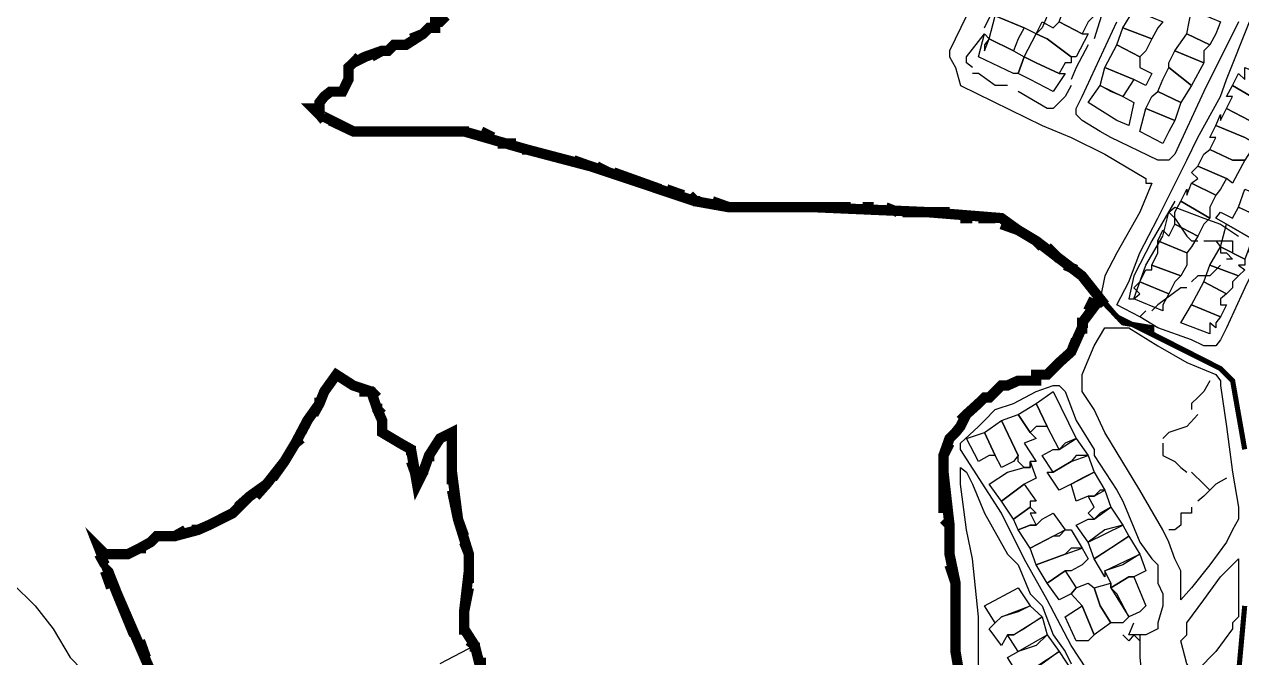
# Model space of a CAD drawing. Header units: millimetres. Extents: x -3588 to 75209, y -3737 to 38254.
# Drawn here: x 18329.5 to 18614.7, y 33075.4 to 33223.9 of the extents above; entities that cross this region are included whole.
import ezdxf

# ---------------------------------------------------------------- set-up
doc = ezdxf.new("R2010")
doc.units = ezdxf.units.MM
doc.layers.add('P', color=253, linetype='Continuous')

msp = doc.modelspace()

# ---------------------------------------------------------------- linework, layer by layer
at = {"layer": 'P'}
for points in [[(18577.298, 33282.645), (18573.345, 33270.498), (18566.575, 33259.776), (18559.806, 33244.812), (18550.203, 33225.896), (18546.251, 33217.718), (18546.251, 33216.31), (18547.659, 33213.765), (18548.795, 33209.524), (18567.984, 33200.21)], [(18656.068, 33246.221), (18620.78, 33173.116), (18615.419, 33162.105), (18611.178, 33152.791), (18609.769, 33149.974), (18608.633, 33148.55), (18607.225, 33148.55), (18605.816, 33148.55), (18602.984, 33149.974), (18595.094, 33152.791), (18590.853, 33155.335), (18585.492, 33158.152), (18588.308, 33163.513), (18590.853, 33170.299), (18595.094, 33178.477), (18601.863, 33192.032), (18604.408, 33197.393), (18609.769, 33206.995), (18611.178, 33210.948), (18616.539, 33224.487)], [(18554.444, 33223.079), (18558.397, 33231.273)], [(18567.984, 33223.079), (18566.575, 33221.671), (18563.759, 33223.079), (18556.973, 33225.896), (18558.397, 33227.32), (18559.806, 33227.32), (18561.214, 33229.849), (18566.575, 33227.32), (18569.12, 33225.896), (18567.984, 33223.079)], [(18580.13, 33225.896), (18578.722, 33224.487), (18577.298, 33221.671), (18571.936, 33224.487), (18573.345, 33228.44), (18580.13, 33225.896)], [(18582.659, 33228.44), (18580.13, 33220.535)], [(18595.094, 33223.079), (18593.67, 33220.535), (18586.9, 33223.079), (18589.445, 33227.32), (18596.214, 33224.487), (18595.094, 33223.079)], [(18608.633, 33221.671), (18607.225, 33219.126), (18601.863, 33221.671), (18602.984, 33227.32), (18609.769, 33224.487), (18608.633, 33221.671)], [(18562.334, 33220.535), (18561.214, 33217.718), (18555.565, 33220.535), (18556.973, 33225.896), (18563.759, 33223.079), (18562.334, 33220.535)], [(18569.12, 33220.535), (18566.575, 33221.671), (18567.984, 33224.487), (18570.528, 33223.079), (18571.936, 33224.487), (18577.298, 33221.671), (18578.722, 33221.671), (18575.889, 33216.31), (18574.769, 33216.31), (18569.12, 33220.535)], [(18613.994, 33224.487), (18605.816, 33208.116), (18599.047, 33193.44), (18597.622, 33192.032), (18596.214, 33192.032), (18595.094, 33192.032), (18584.083, 33197.393), (18581.539, 33198.802), (18577.298, 33201.346), (18575.889, 33202.754), (18575.889, 33204.163), (18577.298, 33206.995), (18585.492, 33224.487)], [(18551.612, 33213.765), (18550.203, 33214.885), (18550.203, 33216.31), (18554.444, 33221.671)], [(18554.444, 33219.126), (18554.444, 33217.718), (18555.565, 33220.535), (18561.214, 33217.718), (18563.759, 33216.31), (18562.334, 33212.357), (18561.214, 33212.357), (18553.02, 33216.31), (18554.444, 33221.671), (18555.565, 33220.535), (18554.444, 33219.126)], [(18569.12, 33220.535), (18574.769, 33216.31), (18574.769, 33214.885), (18573.345, 33214.885), (18571.936, 33212.357), (18566.575, 33214.885), (18563.759, 33216.31), (18566.575, 33221.671), (18569.12, 33220.535)], [(18592.261, 33217.718), (18590.853, 33216.31), (18585.492, 33219.126), (18586.9, 33223.079), (18593.67, 33220.535), (18592.261, 33217.718)], [(18605.816, 33217.718), (18605.816, 33214.885), (18599.047, 33217.718), (18601.863, 33221.671), (18607.225, 33219.126), (18605.816, 33217.718)], [(18578.722, 33219.126), (18575.889, 33213.765), (18574.769, 33210.948)], [(18590.853, 33214.885), (18590.853, 33213.765), (18593.67, 33212.357), (18592.261, 33209.524), (18589.445, 33210.948), (18582.659, 33213.765), (18585.492, 33219.126), (18590.853, 33216.31), (18590.853, 33214.885)], [(18597.622, 33214.885), (18599.047, 33217.718), (18605.816, 33214.885), (18602.984, 33209.524), (18597.622, 33213.765), (18597.622, 33214.885)], [(18571.936, 33212.357), (18573.345, 33212.357), (18570.528, 33208.116), (18565.167, 33210.948), (18562.334, 33212.357), (18563.759, 33216.31), (18566.575, 33214.885), (18571.936, 33212.357)], [(18559.806, 33209.524), (18556.973, 33209.524), (18553.02, 33212.357), (18551.612, 33212.357)], [(18584.083, 33208.116), (18581.539, 33209.524), (18582.659, 33213.765), (18589.445, 33210.948), (18586.9, 33206.995), (18584.083, 33208.116)], [(18596.214, 33210.948), (18597.622, 33213.765), (18602.984, 33209.524), (18600.455, 33205.571), (18595.094, 33208.116), (18596.214, 33210.948)], [(18622.188, 33210.948), (18623.308, 33209.524), (18622.188, 33205.571), (18619.371, 33205.571), (18612.586, 33209.524), (18613.994, 33212.357), (18615.419, 33210.948), (18615.419, 33213.765), (18622.188, 33210.948)], [(18574.769, 33209.524), (18573.345, 33206.995), (18571.936, 33205.571), (18570.528, 33204.163), (18569.12, 33204.163)], [(18586.9, 33206.995), (18589.445, 33205.571), (18588.308, 33200.21), (18585.492, 33201.346), (18578.722, 33205.571), (18581.539, 33209.524), (18586.9, 33206.995)], [(18619.371, 33205.571), (18622.188, 33205.571), (18619.371, 33200.21), (18616.539, 33201.346), (18611.178, 33204.163), (18612.586, 33206.995), (18611.178, 33206.995), (18612.586, 33209.524), (18619.371, 33205.571)], [(18569.12, 33204.163), (18562.334, 33208.116)], [(18593.67, 33206.995), (18595.094, 33208.116), (18600.455, 33205.571), (18599.047, 33201.346), (18592.261, 33204.163), (18593.67, 33206.995)], [(18597.622, 33198.802), (18596.214, 33195.985), (18590.853, 33198.802), (18592.261, 33204.163), (18599.047, 33201.346), (18597.622, 33198.802)], [(18617.947, 33198.802), (18617.947, 33195.985), (18615.419, 33197.393), (18608.633, 33200.21), (18609.769, 33202.754), (18609.769, 33201.346), (18611.178, 33204.163), (18616.539, 33201.346), (18619.371, 33200.21), (18617.947, 33198.802)], [(18567.984, 33200.21), (18574.769, 33197.393)], [(18615.419, 33197.393), (18617.947, 33195.985), (18615.419, 33192.032), (18612.586, 33192.032), (18607.225, 33194.561), (18608.633, 33197.393), (18607.225, 33197.393), (18608.633, 33200.21), (18615.419, 33197.393)], [(18574.769, 33197.393), (18582.659, 33193.44)], [(18582.659, 33193.44), (18592.261, 33187.791)], [(18613.994, 33192.032), (18615.419, 33192.032), (18612.586, 33186.671), (18611.178, 33187.791), (18604.408, 33190.624), (18605.816, 33193.44), (18607.225, 33194.561), (18612.586, 33192.032), (18613.994, 33192.032)], [(18609.769, 33185.246), (18608.633, 33183.838), (18602.984, 33186.671), (18604.408, 33187.791), (18602.984, 33189.199), (18604.408, 33190.624), (18611.178, 33187.791), (18609.769, 33185.246)], [(18592.261, 33187.791), (18592.261, 33186.671), (18593.67, 33186.671), (18590.853, 33179.885)], [(18607.225, 33181.021), (18607.225, 33178.477), (18600.455, 33182.43), (18601.863, 33185.246), (18601.863, 33183.838), (18602.984, 33186.671), (18608.633, 33183.838), (18607.225, 33181.021)], [(18622.188, 33181.021), (18620.78, 33179.885), (18620.78, 33181.021), (18619.371, 33178.477), (18613.994, 33181.021), (18615.419, 33185.246), (18622.188, 33182.43), (18622.188, 33181.021)], [(18599.047, 33182.43), (18593.67, 33173.116), (18589.445, 33164.922), (18588.308, 33159.56), (18589.445, 33159.56), (18592.261, 33167.466), (18596.214, 33174.236), (18597.622, 33179.885)], [(18597.622, 33179.885), (18599.047, 33181.021), (18605.816, 33178.477), (18609.769, 33177.068), (18613.994, 33174.236)], [(18605.816, 33177.068), (18604.408, 33174.236), (18599.047, 33177.068), (18599.047, 33179.885), (18600.455, 33182.43), (18607.225, 33178.477), (18605.816, 33177.068)], [(18616.539, 33179.885), (18619.371, 33178.477), (18617.947, 33177.068), (18619.371, 33175.66), (18617.947, 33173.116), (18611.178, 33177.068), (18608.633, 33178.477), (18609.769, 33179.885), (18612.586, 33178.477), (18613.994, 33181.021), (18616.539, 33179.885)], [(18590.853, 33179.885), (18585.492, 33170.299)], [(18597.622, 33179.885), (18599.047, 33178.477), (18601.863, 33174.236), (18602.984, 33173.116), (18604.408, 33173.116)], [(18602.984, 33171.707), (18601.863, 33170.299), (18595.094, 33173.116), (18596.214, 33175.66), (18597.622, 33174.236), (18599.047, 33177.068), (18604.408, 33174.236), (18602.984, 33171.707)], [(18617.947, 33171.707), (18616.539, 33170.299), (18616.539, 33171.707), (18615.419, 33168.875), (18609.769, 33171.707), (18611.178, 33177.068), (18617.947, 33173.116), (18617.947, 33171.707)], [(18601.863, 33167.466), (18600.455, 33164.922), (18593.67, 33167.466), (18595.094, 33170.299), (18595.094, 33173.116), (18601.863, 33170.299), (18601.863, 33167.466)], [(18605.816, 33173.116), (18608.633, 33173.116)], [(18608.633, 33173.116), (18609.769, 33173.116), (18612.586, 33173.116), (18612.586, 33171.707), (18612.586, 33170.299)], [(18608.633, 33173.116), (18609.769, 33171.707), (18609.769, 33170.299), (18611.178, 33170.299), (18612.586, 33168.875)], [(18585.492, 33170.299), (18582.659, 33164.922)], [(18615.419, 33167.466), (18613.994, 33167.466), (18615.419, 33166.346), (18613.994, 33164.922), (18607.225, 33167.466), (18609.769, 33171.707), (18615.419, 33168.875), (18615.419, 33167.466)], [(18599.047, 33163.513), (18597.622, 33160.697), (18590.853, 33163.513), (18592.261, 33166.346), (18593.67, 33166.346), (18593.67, 33167.466), (18600.455, 33164.922), (18599.047, 33163.513)], [(18609.769, 33167.466), (18608.633, 33166.346), (18607.225, 33164.922), (18604.408, 33164.922), (18602.984, 33163.513)], [(18612.586, 33163.513), (18612.586, 33162.105), (18611.178, 33160.697), (18605.816, 33163.513), (18607.225, 33167.466), (18613.994, 33164.922), (18612.586, 33163.513)], [(18612.586, 33168.875), (18611.178, 33168.875)], [(18582.659, 33164.922), (18581.539, 33159.56)], [(18596.214, 33158.152), (18596.214, 33156.744), (18589.445, 33159.56), (18590.853, 33160.697), (18589.445, 33162.105), (18590.853, 33163.513), (18597.622, 33160.697), (18596.214, 33158.152)], [(18609.769, 33159.56), (18609.769, 33158.152), (18611.178, 33158.152), (18609.769, 33155.335), (18602.984, 33158.152), (18605.816, 33163.513), (18611.178, 33160.697), (18609.769, 33159.56)], [(18601.863, 33162.105), (18600.455, 33162.105), (18595.094, 33158.152), (18593.67, 33156.744)], [(18581.539, 33159.56), (18577.298, 33153.911)], [(18608.633, 33153.911), (18608.633, 33152.791), (18607.225, 33153.911), (18607.225, 33151.383), (18600.455, 33153.911), (18602.984, 33158.152), (18609.769, 33155.335), (18608.633, 33153.911)], [(18592.261, 33156.744), (18590.853, 33155.335)], [(18577.298, 33153.911), (18577.298, 33152.791), (18574.769, 33147.142)], [(18580.13, 33148.55), (18582.659, 33152.791)], [(18582.659, 33152.791), (18586.9, 33152.791), (18588.308, 33152.791), (18595.094, 33148.55), (18601.863, 33144.597)], [(18574.769, 33147.142), (18571.936, 33144.597), (18570.528, 33143.189), (18569.12, 33141.78), (18566.575, 33141.78), (18566.575, 33140.372)], [(18577.298, 33137.827), (18577.298, 33140.372), (18577.298, 33141.78), (18580.13, 33148.55)], [(18601.863, 33144.597), (18608.633, 33141.78)], [(18566.575, 33140.372), (18562.334, 33140.372), (18559.806, 33139.236)], [(18607.225, 33140.372), (18605.816, 33137.827), (18604.408, 33136.419), (18602.984, 33135.011), (18602.984, 33133.586)], [(18608.633, 33141.78), (18609.769, 33140.372), (18609.769, 33139.236), (18611.178, 33129.649), (18612.586, 33118.911)], [(18580.13, 33070.084), (18574.769, 33078.262), (18569.12, 33089), (18563.759, 33098.586), (18558.397, 33109.325), (18548.795, 33124.272), (18548.795, 33125.697), (18553.02, 33129.649), (18554.444, 33131.058), (18556.973, 33133.586), (18561.214, 33135.011), (18566.575, 33137.827), (18570.528, 33139.236), (18571.936, 33139.236), (18573.345, 33137.827)], [(18559.806, 33139.236), (18558.397, 33139.236), (18555.565, 33136.419)], [(18573.345, 33125.697), (18571.936, 33124.272), (18569.12, 33129.649), (18566.575, 33135.011), (18570.528, 33137.827), (18575.889, 33126.817), (18573.345, 33125.697)], [(18573.345, 33137.827), (18575.889, 33131.058), (18580.13, 33124.272), (18580.13, 33122.864), (18585.492, 33114.686), (18586.9, 33112.141), (18590.853, 33102.539), (18593.67, 33098.586), (18595.094, 33097.178), (18595.094, 33094.361), (18595.094, 33092.937), (18596.214, 33090.408), (18596.214, 33087.576), (18595.094, 33083.623), (18595.094, 33082.214), (18592.261, 33080.806), (18590.853, 33080.806), (18590.853, 33079.398), (18590.853, 33075.445), (18592.261, 33061.89)], [(18580.13, 33133.586), (18577.298, 33137.827)], [(18553.02, 33135.011), (18550.203, 33132.466)], [(18555.565, 33136.419), (18554.444, 33136.419), (18553.02, 33135.011)], [(18566.575, 33129.649), (18565.167, 33128.225), (18562.334, 33132.466), (18566.575, 33135.011), (18569.12, 33129.649), (18566.575, 33129.649)], [(18550.203, 33132.466), (18548.795, 33129.649), (18547.659, 33128.225)], [(18565.167, 33128.225), (18566.575, 33126.817), (18563.759, 33125.697), (18566.575, 33121.456), (18565.167, 33121.456), (18565.167, 33120.047), (18563.759, 33120.047), (18562.334, 33121.456), (18562.334, 33122.864), (18558.397, 33131.058), (18562.334, 33132.466), (18565.167, 33128.225)], [(18582.659, 33128.225), (18580.13, 33133.586)], [(18604.408, 33132.466), (18601.863, 33129.649), (18597.622, 33128.225), (18596.214, 33126.817)], [(18561.214, 33121.456), (18558.397, 33120.047), (18556.973, 33122.864), (18554.444, 33128.225), (18558.397, 33131.058), (18562.334, 33122.864), (18561.214, 33121.456)], [(18547.659, 33128.225), (18546.251, 33126.817), (18544.842, 33122.864), (18544.842, 33118.911)], [(18555.565, 33122.864), (18553.02, 33121.456), (18550.203, 33126.817), (18554.444, 33128.225), (18556.973, 33122.864), (18555.565, 33122.864)], [(18575.889, 33122.864), (18574.769, 33121.456), (18570.528, 33118.911), (18567.984, 33122.864), (18570.528, 33124.272), (18571.936, 33124.272), (18575.889, 33126.817), (18578.722, 33122.864), (18575.889, 33122.864)], [(18590.853, 33114.686), (18582.659, 33128.225)], [(18596.214, 33125.697), (18596.214, 33122.864), (18599.047, 33121.456), (18600.455, 33120.047), (18601.863, 33118.911)], [(18566.575, 33117.503), (18563.759, 33116.094), (18558.397, 33112.141), (18555.565, 33116.094), (18559.806, 33118.911), (18563.759, 33120.047), (18565.167, 33120.047), (18565.167, 33121.456), (18566.575, 33117.503)], [(18577.298, 33117.503), (18574.769, 33116.094), (18571.936, 33114.686), (18569.12, 33118.911), (18570.528, 33118.911), (18574.769, 33121.456), (18578.722, 33122.864), (18580.13, 33118.911), (18577.298, 33117.503)], [(18544.842, 33118.911), (18546.251, 33106.492)], [(18553.02, 33070.084), (18553.02, 33075.445), (18553.02, 33085.047), (18551.612, 33098.586), (18550.203, 33105.372), (18548.795, 33116.094), (18548.795, 33120.047), (18550.203, 33118.911)], [(18550.203, 33118.911), (18551.612, 33116.094), (18554.444, 33109.325), (18559.806, 33099.723), (18562.334, 33097.178), (18565.167, 33090.408), (18567.984, 33087.576), (18570.528, 33080.806), (18573.345, 33076.853), (18574.769, 33074.037)], [(18581.539, 33114.686), (18580.13, 33113.262), (18578.722, 33113.262), (18575.889, 33112.141), (18574.769, 33116.094), (18580.13, 33118.911), (18582.659, 33114.686), (18581.539, 33114.686)], [(18612.586, 33118.911), (18613.994, 33110.733), (18613.994, 33107.9), (18612.586, 33105.372), (18611.178, 33102.539), (18607.225, 33097.178), (18602.984, 33091.817), (18600.455, 33089), (18600.455, 33090.408), (18600.455, 33095.77)], [(18602.984, 33118.911), (18605.816, 33116.094), (18607.225, 33114.686)], [(18566.575, 33112.141), (18565.167, 33112.141), (18565.167, 33110.733), (18561.214, 33107.9), (18558.397, 33112.141), (18563.759, 33116.094), (18566.575, 33112.141)], [(18611.178, 33117.503), (18608.633, 33116.094), (18607.225, 33114.686)], [(18581.539, 33109.325), (18580.13, 33107.9), (18578.722, 33109.325), (18580.13, 33110.733), (18578.722, 33113.262), (18580.13, 33113.262), (18582.659, 33114.686), (18584.083, 33110.733), (18581.539, 33109.325)], [(18596.214, 33105.372), (18590.853, 33114.686)], [(18607.225, 33114.686), (18605.816, 33113.262), (18604.408, 33112.141)], [(18566.575, 33106.492), (18565.167, 33106.492), (18562.334, 33105.372), (18561.214, 33107.9), (18565.167, 33110.733), (18566.575, 33109.325), (18565.167, 33109.325), (18566.575, 33106.492)], [(18571.936, 33103.948), (18570.528, 33103.948), (18565.167, 33101.131), (18562.334, 33105.372), (18565.167, 33106.492), (18566.575, 33106.492), (18567.984, 33107.9), (18570.528, 33109.325), (18573.345, 33105.372), (18571.936, 33103.948)], [(18582.659, 33105.372), (18578.722, 33102.539), (18575.889, 33106.492), (18578.722, 33107.9), (18580.13, 33107.9), (18584.083, 33110.733), (18586.9, 33106.492), (18582.659, 33105.372)], [(18602.984, 33110.733), (18602.984, 33109.325), (18601.863, 33109.325), (18600.455, 33109.325), (18600.455, 33107.9), (18600.455, 33106.492), (18599.047, 33105.372), (18597.622, 33105.372)], [(18546.251, 33106.492), (18546.251, 33099.723)], [(18584.083, 33101.131), (18580.13, 33098.586), (18578.722, 33102.539), (18586.9, 33106.492), (18588.308, 33103.948), (18584.083, 33101.131)], [(18574.769, 33101.131), (18573.345, 33099.723), (18566.575, 33097.178), (18565.167, 33101.131), (18570.528, 33103.948), (18573.345, 33105.372), (18574.769, 33105.372), (18577.298, 33101.131), (18574.769, 33101.131)], [(18586.9, 33097.178), (18582.659, 33095.77), (18582.659, 33094.361), (18580.13, 33098.586), (18588.308, 33103.948), (18590.853, 33099.723), (18586.9, 33097.178)], [(18597.622, 33102.539), (18596.214, 33105.372)], [(18577.298, 33097.178), (18574.769, 33095.77), (18573.345, 33095.77), (18569.12, 33092.937), (18566.575, 33097.178), (18573.345, 33099.723), (18577.298, 33101.131), (18578.722, 33098.586), (18577.298, 33097.178)], [(18599.047, 33098.586), (18597.622, 33102.539)], [(18546.251, 33099.723), (18547.659, 33092.937), (18547.659, 33076.853)], [(18588.308, 33094.361), (18584.083, 33091.817), (18584.083, 33092.937), (18582.659, 33095.77), (18590.853, 33099.723), (18592.261, 33095.77), (18589.445, 33094.361), (18588.308, 33094.361)], [(18600.455, 33095.77), (18599.047, 33098.586)], [(18613.994, 33091.817), (18613.994, 33085.047), (18612.586, 33083.623), (18612.586, 33082.214), (18608.633, 33076.853), (18604.408, 33072.612), (18602.984, 33072.612), (18601.863, 33074.037), (18600.455, 33079.398), (18601.863, 33080.806), (18601.863, 33083.623), (18605.816, 33089), (18609.769, 33094.361), (18613.994, 33098.586), (18613.994, 33091.817)], [(18575.889, 33091.817), (18574.769, 33090.408), (18571.936, 33089), (18569.12, 33092.937), (18573.345, 33095.77), (18575.889, 33091.817)], [(18326.632, 33092.937), (18331.993, 33087.576), (18336.234, 33082.214), (18340.187, 33075.445), (18343.003, 33072.612)], [(18580.13, 33091.817), (18581.539, 33087.576), (18584.083, 33083.623), (18580.13, 33080.806), (18577.298, 33087.576), (18574.769, 33090.408), (18575.889, 33091.817), (18578.722, 33092.937), (18580.13, 33091.817)], [(18586.9, 33083.623), (18584.083, 33083.623), (18581.539, 33087.576), (18580.13, 33091.817), (18584.083, 33092.937), (18584.083, 33091.817), (18588.308, 33085.047), (18586.9, 33083.623)], [(18590.853, 33086.167), (18588.308, 33085.047), (18585.492, 33090.408), (18584.083, 33091.817), (18588.308, 33094.361), (18589.445, 33094.361), (18592.261, 33087.576), (18590.853, 33086.167)], [(18562.334, 33086.167), (18558.397, 33085.047), (18556.973, 33083.623), (18554.444, 33087.576), (18562.334, 33091.817), (18565.167, 33087.576), (18562.334, 33086.167)], [(18563.759, 33082.214), (18561.214, 33080.806), (18559.806, 33080.806), (18558.397, 33078.262), (18555.565, 33082.214), (18556.973, 33083.623), (18558.397, 33085.047), (18565.167, 33087.576), (18567.984, 33085.047), (18563.759, 33082.214)], [(18578.722, 33079.398), (18575.889, 33079.398), (18573.345, 33085.047), (18577.298, 33087.576), (18580.13, 33080.806), (18578.722, 33079.398)], [(18566.575, 33078.262), (18562.334, 33076.853), (18559.806, 33080.806), (18561.214, 33080.806), (18567.984, 33085.047), (18569.12, 33080.806), (18566.575, 33078.262)], [(18592.261, 33080.806), (18589.445, 33080.806), (18588.308, 33080.806), (18589.445, 33083.623)], [(18567.984, 33074.037), (18563.759, 33071.492), (18562.334, 33071.492), (18559.806, 33075.445), (18562.334, 33076.853), (18569.12, 33080.806), (18571.936, 33076.853), (18567.984, 33074.037)], [(18590.853, 33079.398), (18589.445, 33080.806), (18588.308, 33079.398), (18586.9, 33080.806)], [(18437.857, 33070.084), (18436.449, 33075.445), (18435.025, 33078.262), (18426.847, 33074.037)], [(18547.659, 33076.853), (18548.795, 33070.084)], [(18570.528, 33070.084), (18566.575, 33068.675), (18566.575, 33067.251), (18565.167, 33067.251), (18563.759, 33071.492), (18571.936, 33076.853), (18574.769, 33072.612), (18570.528, 33070.084)]]:
    msp.add_lwpolyline(points, dxfattribs=at)
for points, const_width in [([(18548.795, 33070.084), (18547.659, 33076.853), (18547.659, 33092.937), (18546.251, 33099.723), (18546.251, 33106.492), (18544.842, 33118.911), (18544.842, 33122.864), (18546.251, 33126.817), (18547.659, 33128.225), (18548.795, 33129.649), (18550.203, 33132.466), (18553.02, 33135.011), (18554.444, 33136.419), (18555.565, 33136.419), (18558.397, 33139.236), (18559.806, 33139.236), (18562.334, 33140.372), (18566.575, 33140.372), (18566.575, 33141.78), (18569.12, 33141.78), (18570.528, 33143.189), (18571.936, 33144.597), (18574.769, 33147.142), (18577.298, 33152.791), (18577.298, 33153.911), (18581.539, 33159.56), (18582.659, 33158.152), (18577.298, 33164.922), (18566.575, 33173.116), (18562.334, 33175.66), (18558.397, 33178.477), (18540.889, 33179.885), (18514.915, 33181.021), (18494.591, 33181.021), (18486.685, 33182.43), (18462.135, 33190.624), (18447.172, 33194.561), (18432.496, 33198.802), (18406.522, 33198.802), (18398.616, 33202.754), (18397.208, 33204.163), (18398.616, 33204.163), (18398.616, 33205.571), (18399.737, 33206.995), (18401.161, 33208.116), (18402.569, 33208.116), (18403.978, 33208.116), (18405.386, 33210.948), (18405.386, 33212.357), (18405.386, 33213.765), (18406.522, 33214.885), (18409.339, 33216.31), (18413.292, 33217.718), (18414.7, 33217.718), (18416.124, 33219.126), (18417.533, 33219.126), (18418.941, 33219.126), (18422.894, 33221.671), (18424.302, 33223.079), (18425.711, 33223.079), (18425.711, 33224.487), (18426.847, 33224.487), (18428.255, 33225.896)], 2.417), ([(18420.061, 33220.535), (18422.894, 33221.671), (18424.302, 33223.079), (18425.711, 33223.079), (18425.711, 33224.487), (18426.847, 33224.487), (18428.255, 33225.896)], 2.417), ([(18414.7, 33217.718), (18416.124, 33219.126), (18417.533, 33219.126), (18418.941, 33219.126)], 2.417), ([(18402.569, 33208.116), (18403.978, 33208.116), (18405.386, 33210.948), (18405.386, 33212.357), (18405.386, 33213.765), (18406.522, 33214.885), (18407.93, 33216.31)], 2.417), ([(18410.747, 33216.31), (18413.292, 33217.718)], 2.417), ([(18398.616, 33205.571), (18399.737, 33206.995), (18401.161, 33208.116)], 2.417), ([(18399.737, 33201.346), (18398.616, 33202.754), (18397.208, 33204.163), (18398.616, 33204.163)], 2.417), ([(18412.171, 33198.802), (18406.522, 33198.802), (18401.161, 33201.346)], 2.417), ([(18417.533, 33198.802), (18413.292, 33198.802)], 2.417), ([(18421.486, 33198.802), (18418.941, 33198.802)], 2.417), ([(18433.616, 33198.802), (18432.496, 33198.802), (18424.302, 33198.802)], 2.417), ([(18439.266, 33197.393), (18436.449, 33198.802)], 2.417), ([(18444.627, 33195.985), (18440.386, 33195.985)], 2.417), ([(18456.774, 33192.032), (18447.172, 33194.561), (18446.035, 33194.561)], 2.417), ([(18462.135, 33190.624), (18458.182, 33192.032)], 2.417), ([(18466.36, 33189.199), (18463.543, 33190.624)], 2.417), ([(18478.507, 33185.246), (18467.496, 33189.199)], 2.417), ([(18483.868, 33183.838), (18479.915, 33185.246)], 2.417), ([(18487.821, 33182.43), (18486.685, 33182.43), (18485.276, 33183.838)], 2.417), ([(18500.24, 33181.021), (18494.591, 33181.021), (18490.638, 33182.43)], 2.417), ([(18505.601, 33181.021), (18502.784, 33181.021)], 2.417), ([(18510.962, 33181.021), (18508.146, 33181.021)], 2.417), ([(18523.109, 33181.021), (18514.915, 33181.021), (18513.795, 33181.021)], 2.417), ([(18528.47, 33181.021), (18525.926, 33181.021)], 2.417), ([(18534.12, 33179.885), (18531.287, 33181.021)], 2.417), ([(18546.251, 33179.885), (18540.889, 33179.885), (18535.24, 33179.885)], 2.417), ([(18551.612, 33178.477), (18548.795, 33178.477)], 2.417), ([(18556.973, 33178.477), (18553.02, 33178.477)], 2.417), ([(18567.984, 33171.707), (18566.575, 33173.116), (18562.334, 33175.66), (18558.397, 33177.068)], 2.417), ([(18571.936, 33168.875), (18569.12, 33171.707)], 2.417), ([(18575.889, 33166.346), (18573.345, 33167.466)], 2.417), ([(18581.539, 33159.56), (18582.659, 33158.152), (18577.298, 33164.922)], 2.417), ([(18548.795, 33070.084), (18547.659, 33076.853), (18547.659, 33092.937), (18546.251, 33099.723), (18546.251, 33106.492), (18544.842, 33118.911), (18544.842, 33122.864), (18546.251, 33126.817), (18547.659, 33128.225), (18548.795, 33129.649), (18550.203, 33132.466), (18553.02, 33135.011), (18554.444, 33136.419), (18555.565, 33136.419), (18558.397, 33139.236), (18559.806, 33139.236), (18562.334, 33140.372), (18566.575, 33140.372), (18566.575, 33141.78), (18569.12, 33141.78), (18570.528, 33143.189), (18571.936, 33144.597), (18574.769, 33147.142), (18577.298, 33152.791), (18577.298, 33153.911), (18581.539, 33159.56), (18586.9, 33153.911), (18593.67, 33152.791), (18593.67, 33151.383), (18609.769, 33143.189), (18612.586, 33140.372), (18615.419, 33124.272)], 1.2), ([(18578.722, 33156.744), (18580.13, 33159.56)], 2.417), ([(18577.298, 33151.383), (18577.298, 33152.791), (18577.298, 33153.911), (18578.722, 33153.911)], 2.417), ([(18569.12, 33141.78), (18570.528, 33143.189), (18571.936, 33144.597), (18574.769, 33147.142), (18575.889, 33149.974)], 2.417), ([(18365.873, 33056.529), (18351.197, 33090.408), (18346.956, 33101.131), (18348.365, 33099.723), (18351.197, 33099.723), (18353.726, 33099.723), (18356.559, 33101.131), (18359.087, 33102.539), (18360.511, 33103.948), (18364.736, 33103.948), (18370.098, 33105.372), (18372.642, 33106.492), (18378.292, 33109.325), (18382.244, 33113.262), (18386.197, 33116.094), (18390.422, 33121.456), (18392.967, 33125.697), (18395.8, 33131.058), (18398.616, 33135.011), (18399.737, 33137.827), (18402.569, 33141.78), (18406.522, 33139.236), (18410.747, 33137.827), (18412.171, 33133.586), (18413.292, 33131.058), (18413.292, 33128.225), (18417.533, 33125.697), (18420.061, 33124.272), (18421.486, 33116.094), (18422.894, 33118.911), (18424.302, 33122.864), (18426.847, 33126.817), (18429.663, 33128.225), (18429.663, 33118.911), (18431.072, 33107.9), (18433.616, 33099.723), (18433.616, 33095.77), (18432.496, 33086.167), (18432.496, 33082.214), (18435.025, 33078.262), (18436.449, 33072.612)], 2.417), ([(18399.737, 33137.827), (18402.569, 33141.78), (18406.522, 33139.236)], 2.417), ([(18365.873, 33056.529), (18351.197, 33090.408), (18346.956, 33101.131), (18348.365, 33099.723), (18351.197, 33099.723), (18353.726, 33099.723), (18356.559, 33101.131), (18359.087, 33102.539), (18360.511, 33103.948), (18364.736, 33103.948), (18370.098, 33105.372), (18372.642, 33106.492), (18378.292, 33109.325), (18382.244, 33113.262), (18386.197, 33116.094), (18390.422, 33121.456), (18392.967, 33125.697), (18395.8, 33131.058), (18398.616, 33135.011), (18399.737, 33137.827), (18402.569, 33141.78), (18406.522, 33139.236), (18410.747, 33137.827), (18412.171, 33133.586), (18413.292, 33131.058), (18413.292, 33128.225), (18417.533, 33125.697), (18420.061, 33124.272), (18421.486, 33116.094), (18422.894, 33118.911), (18424.302, 33122.864), (18426.847, 33126.817), (18429.663, 33128.225), (18429.663, 33118.911), (18431.072, 33107.9), (18433.616, 33099.723), (18433.616, 33095.77), (18432.496, 33086.167), (18432.496, 33082.214), (18435.025, 33078.262), (18436.449, 33072.612)], 1.2), ([(18559.806, 33139.236), (18562.334, 33140.372)], 2.417), ([(18563.759, 33140.372), (18566.575, 33140.372), (18566.575, 33141.78), (18567.984, 33141.78)], 2.417), ([(18397.208, 33132.466), (18398.616, 33135.011), (18398.616, 33136.419)], 2.417), ([(18407.93, 33137.827), (18410.747, 33137.827), (18412.171, 33136.419)], 2.417), ([(18548.795, 33131.058), (18550.203, 33132.466), (18553.02, 33135.011), (18554.444, 33136.419), (18555.565, 33136.419), (18556.973, 33137.827)], 2.417), ([(18412.171, 33135.011), (18412.171, 33133.586), (18413.292, 33132.466)], 2.417), ([(18394.375, 33128.225), (18395.8, 33131.058)], 2.417), ([(18413.292, 33129.649), (18413.292, 33128.225), (18417.533, 33125.697), (18420.061, 33124.272), (18420.061, 33122.864)], 2.417), ([(18424.302, 33121.456), (18424.302, 33122.864), (18426.847, 33126.817), (18429.663, 33128.225), (18429.663, 33126.817)], 2.417), ([(18546.251, 33126.817), (18547.659, 33128.225), (18548.795, 33129.649)], 2.417), ([(18387.606, 33117.503), (18390.422, 33121.456), (18392.967, 33125.697), (18394.375, 33126.817)], 2.417), ([(18429.663, 33125.697), (18429.663, 33121.456)], 2.417), ([(18544.842, 33121.456), (18544.842, 33122.864), (18546.251, 33125.697)], 2.417), ([(18420.061, 33121.456), (18421.486, 33117.503)], 2.417), ([(18421.486, 33117.503), (18422.894, 33118.911), (18422.894, 33120.047)], 2.417), ([(18429.663, 33120.047), (18429.663, 33118.911), (18429.663, 33116.094)], 2.417), ([(18544.842, 33109.325), (18544.842, 33118.911), (18544.842, 33120.047)], 2.417), ([(18383.653, 33113.262), (18386.197, 33116.094)], 2.417), ([(18429.663, 33114.686), (18431.072, 33107.9), (18432.496, 33103.948)], 2.417), ([(18379.412, 33110.733), (18382.244, 33113.262)], 2.417), ([(18368.689, 33105.372), (18370.098, 33105.372), (18372.642, 33106.492), (18378.292, 33109.325)], 2.417), ([(18546.251, 33103.948), (18546.251, 33106.492), (18544.842, 33107.9)], 2.417), ([(18363.328, 33103.948), (18364.736, 33103.948), (18367.281, 33105.372)], 2.417), ([(18359.087, 33102.539), (18360.511, 33103.948), (18361.92, 33103.948)], 2.417), ([(18432.496, 33102.539), (18433.616, 33099.723), (18433.616, 33098.586)], 2.417), ([(18546.251, 33099.723), (18546.251, 33102.539)], 2.417), ([(18346.956, 33101.131), (18348.365, 33099.723), (18351.197, 33099.723), (18353.726, 33099.723), (18356.559, 33101.131), (18357.967, 33101.131)], 2.417), ([(18348.365, 33097.178), (18346.956, 33099.723)], 2.417), ([(18433.616, 33097.178), (18433.616, 33095.77), (18433.616, 33092.937)], 2.417), ([(18547.659, 33086.167), (18547.659, 33092.937), (18546.251, 33097.178)], 2.417), ([(18349.773, 33091.817), (18348.365, 33095.77)], 2.417), ([(18433.616, 33091.817), (18432.496, 33086.167), (18432.496, 33082.214), (18432.496, 33080.806)], 2.417), ([(18355.15, 33080.806), (18351.197, 33090.408)], 2.417), ([(18547.659, 33082.214), (18547.659, 33085.047)], 2.417), ([(18615.419, 33087.576), (18612.586, 33056.529), (18616.539, 33045.518)], 1.2), ([(18357.967, 33075.445), (18356.559, 33079.398)], 2.417), ([(18433.616, 33079.398), (18435.025, 33078.262), (18435.025, 33076.853)], 2.417), ([(18547.659, 33076.853), (18547.659, 33079.398)], 2.417), ([(18436.449, 33075.445), (18436.449, 33072.612), (18436.449, 33071.492)], 2.417)]:
    msp.add_lwpolyline(points, dxfattribs=dict(at, const_width=const_width))
at = {"layer": 'P', "color": 254, "const_width": 1.2}
for points in [[(18615.419, 33124.272), (18612.586, 33140.372), (18609.769, 33143.189), (18585.492, 33155.335), (18577.298, 33164.922), (18566.575, 33173.116), (18562.334, 33175.66), (18558.397, 33178.477), (18540.889, 33179.885), (18514.915, 33181.021), (18494.591, 33181.021), (18486.685, 33182.43), (18462.135, 33190.624), (18447.172, 33194.561), (18432.496, 33198.802), (18406.522, 33198.802), (18398.616, 33202.754), (18397.208, 33204.163), (18398.616, 33204.163), (18398.616, 33205.571), (18399.737, 33206.995), (18401.161, 33208.116), (18402.569, 33208.116), (18403.978, 33208.116), (18405.386, 33210.948), (18405.386, 33212.357), (18405.386, 33213.765), (18406.522, 33214.885), (18409.339, 33216.31), (18413.292, 33217.718), (18414.7, 33217.718), (18416.124, 33219.126), (18417.533, 33219.126), (18418.941, 33219.126), (18422.894, 33221.671), (18424.302, 33223.079), (18425.711, 33223.079), (18425.711, 33224.487), (18426.847, 33224.487), (18428.255, 33225.896)], [(18616.539, 33045.518), (18612.586, 33056.529), (18615.419, 33087.576)]]:
    msp.add_lwpolyline(points, dxfattribs=at)

doc.saveas('drawing.dxf')
